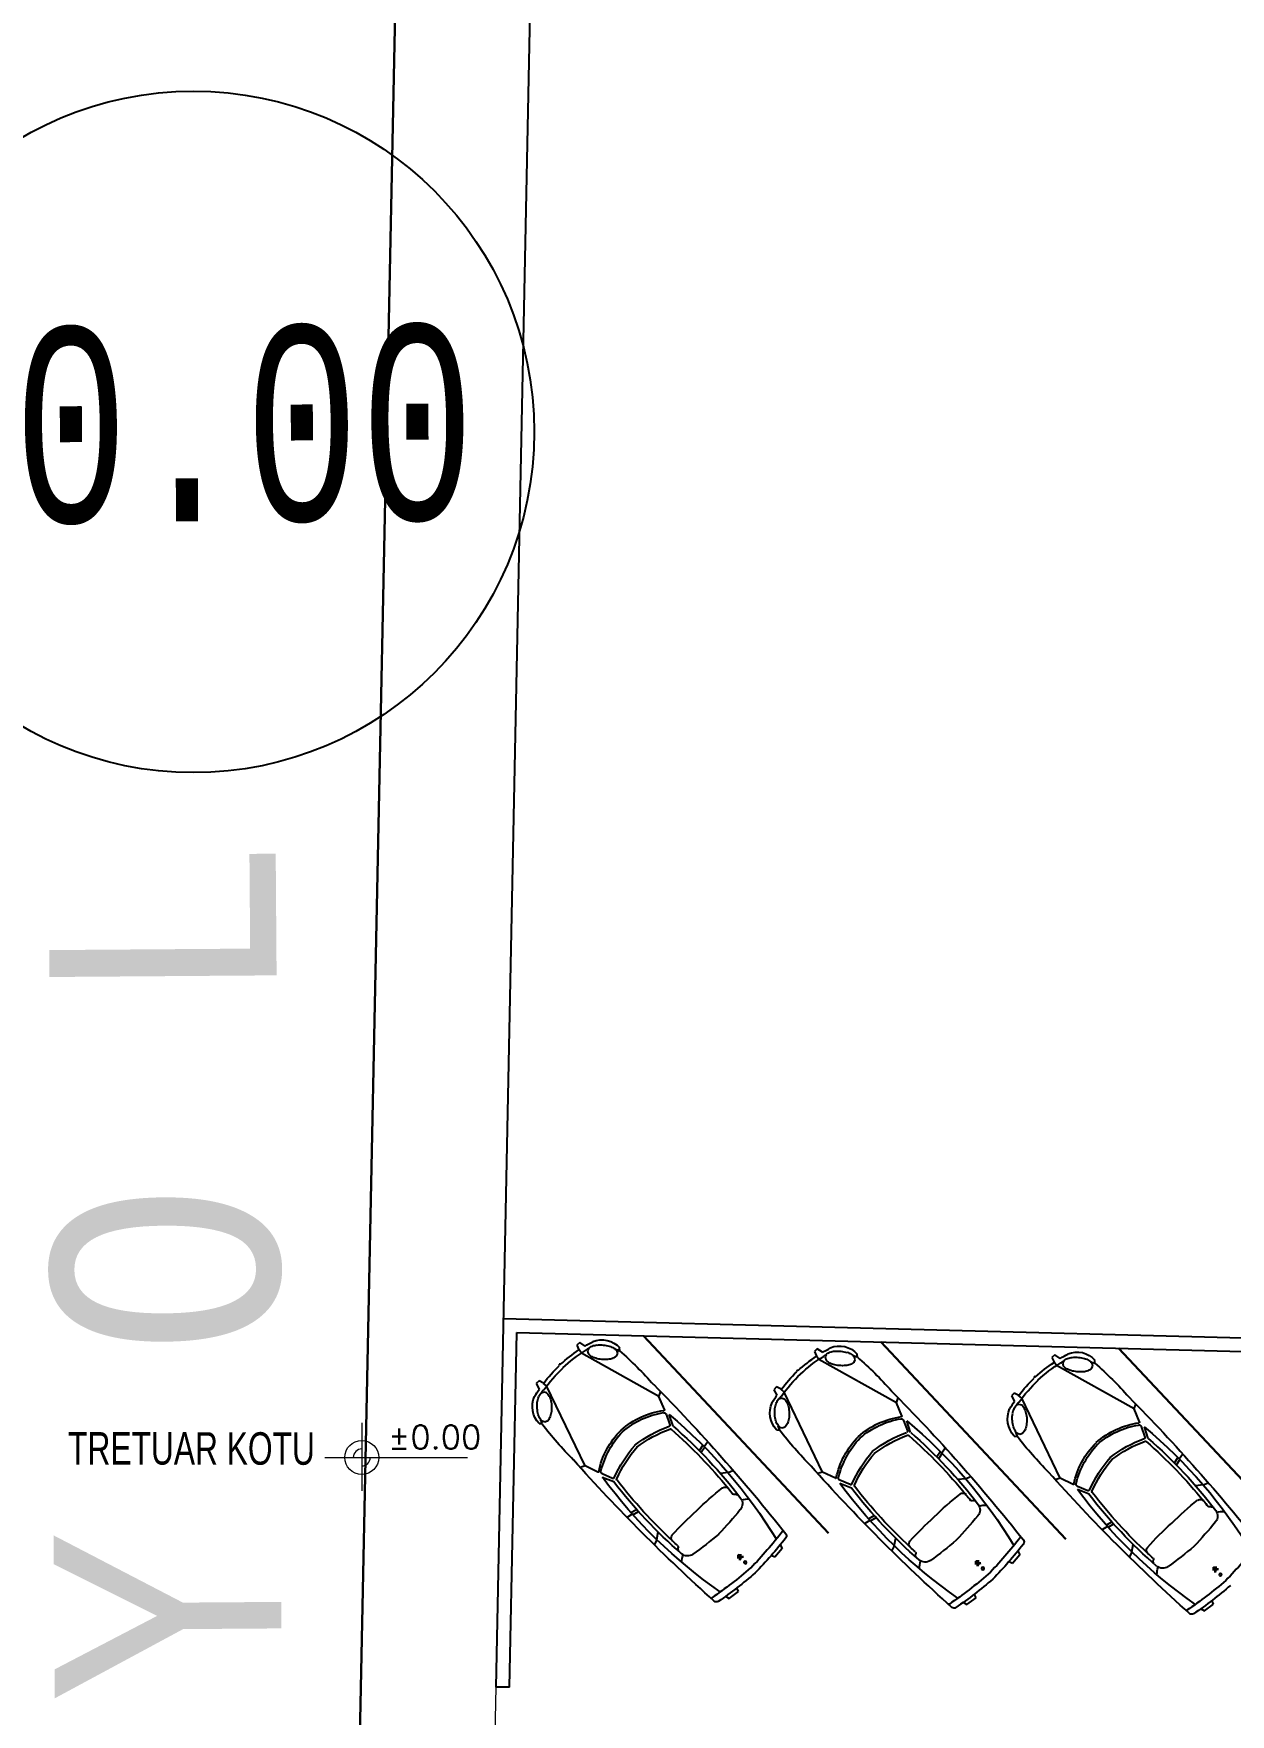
# Model space of a CAD drawing. Header units: inches. Extents: x -7543 to -822, y 102837 to 190349.
# Drawn here: x -837.4146 to -837.3261, y 102837.1681 to 102837.2924 of the extents above; entities that cross this region are included whole.
import ezdxf
from ezdxf.enums import TextEntityAlignment as Align

# ---------------------------------------------------------------- set-up
doc = ezdxf.new("R2010")
doc.units = ezdxf.units.IN
doc.header["$MEASUREMENT"] = 0
doc.layers.get('0').update_dxf_attribs({"lineweight": 25})
for name, color, linetype, lineweight in [('ARABA', 7, 'Continuous', 25), ('ARSA', 7, 'Continuous', 30), ('SIVA', 150, 'Continuous', 15), ('YAZI', 7, 'Continuous', 25)]:
    doc.layers.add(name, color=color, linetype=linetype, lineweight=lineweight)
doc.layers.add('BALKON', color=7, linetype='Continuous', lineweight=20, true_color=0xffaaa9)
doc.styles.add('ISIM', font='monos.ttf', dxfattribs={"width": 1.1, "height": 200})
doc.styles.add('İSİM', font='arial.ttf', dxfattribs={"width": 0.7, "height": 50})
doc.styles.add('ÖLÇÜ', font='simplex.shx')

msp = doc.modelspace()

# ---------------------------------------------------------------- linework, layer by layer
for p, q in [((-837.38045, 102837.17009), (-837.37703, 102837.33729)), ((-837.3799, 102837.19735), (-837.1889, 102837.19238)), ((-837.3799, 102837.19735), (-837.3799, 102837.19735)), ((-837.37945, 102837.17009), (-837.37892, 102837.19632)), ((-837.37892, 102837.19632), (-837.18793, 102837.19135)), ((-837.37945, 102837.17009), (-837.38045, 102837.17009))]:
    msp.add_line(p, q)
at = {"layer": 'ARABA'}
for p, q in [((-837.37426, 102837.19557), (-837.37448, 102837.19538)), ((-837.37448, 102837.19538), (-837.37432, 102837.19503)), ((-837.37387, 102837.19532), (-837.37426, 102837.19557)), ((-837.37361, 102837.19514), (-837.37369, 102837.19497)), ((-837.3713, 102837.19496), (-837.37131, 102837.19518)), ((-837.37578, 102837.19398), (-837.37579, 102837.19387)), ((-837.37569, 102837.19397), (-837.37578, 102837.19398)), ((-837.37414, 102837.19479), (-837.37431, 102837.19504)), ((-837.3684, 102837.19159), (-837.37414, 102837.19479)), ((-837.37369, 102837.19497), (-837.37364, 102837.19478)), ((-837.37154, 102837.19458), (-837.37145, 102837.19476)), ((-837.37145, 102837.19476), (-837.3715, 102837.19494)), ((-837.35669, 102837.19511), (-837.35691, 102837.19492)), ((-837.35691, 102837.19492), (-837.35675, 102837.19457)), ((-837.35657, 102837.19433), (-837.35674, 102837.19458)), ((-837.3563, 102837.19486), (-837.35669, 102837.19511)), ((-837.35083, 102837.19113), (-837.35657, 102837.19433)), ((-837.35604, 102837.19468), (-837.35612, 102837.19451)), ((-837.35612, 102837.19451), (-837.35607, 102837.19432)), ((-837.35397, 102837.19413), (-837.35388, 102837.1943)), ((-837.35388, 102837.1943), (-837.35393, 102837.19449)), ((-837.35373, 102837.1945), (-837.35374, 102837.19472)), ((-837.33912, 102837.19466), (-837.33934, 102837.19446)), ((-837.33934, 102837.19446), (-837.33918, 102837.19412)), ((-837.339, 102837.19388), (-837.33917, 102837.19413)), ((-837.33873, 102837.1944), (-837.33912, 102837.19466)), ((-837.33847, 102837.19423), (-837.33855, 102837.19405)), ((-837.33855, 102837.19405), (-837.3385, 102837.19387)), ((-837.33631, 102837.19384), (-837.33636, 102837.19403)), ((-837.33616, 102837.19404), (-837.33617, 102837.19426)), ((-837.37727, 102837.19275), (-837.37748, 102837.19254)), ((-837.37693, 102837.19258), (-837.37727, 102837.19275)), ((-837.35821, 102837.19352), (-837.35822, 102837.19341)), ((-837.35812, 102837.19351), (-837.35821, 102837.19352)), ((-837.34064, 102837.19306), (-837.34065, 102837.19296)), ((-837.34054, 102837.19305), (-837.34064, 102837.19306)), ((-837.33326, 102837.19067), (-837.339, 102837.19388)), ((-837.3364, 102837.19367), (-837.33631, 102837.19384)), ((-837.37748, 102837.19254), (-837.37725, 102837.19214)), ((-837.37709, 102837.19187), (-837.37691, 102837.19194)), ((-837.37671, 102837.19237), (-837.37694, 102837.19256)), ((-837.37691, 102837.19194), (-837.37673, 102837.19188)), ((-837.37387, 102837.18645), (-837.37671, 102837.19237)), ((-837.3684, 102837.19159), (-837.36827, 102837.19195)), ((-837.368, 102837.19062), (-837.3684, 102837.19159)), ((-837.3597, 102837.1923), (-837.35991, 102837.19209)), ((-837.35991, 102837.19209), (-837.35968, 102837.19169)), ((-837.35936, 102837.19212), (-837.3597, 102837.1923)), ((-837.35952, 102837.19141), (-837.35934, 102837.19149)), ((-837.35914, 102837.19192), (-837.35937, 102837.1921)), ((-837.35934, 102837.19149), (-837.35916, 102837.19142)), ((-837.3563, 102837.18599), (-837.35914, 102837.19192)), ((-837.35083, 102837.19113), (-837.3507, 102837.19149)), ((-837.34213, 102837.19184), (-837.34234, 102837.19163)), ((-837.34234, 102837.19163), (-837.34211, 102837.19123)), ((-837.34179, 102837.19166), (-837.34213, 102837.19184)), ((-837.34157, 102837.19146), (-837.3418, 102837.19165)), ((-837.33872, 102837.18554), (-837.34157, 102837.19146)), ((-837.36788, 102837.19028), (-837.3676, 102837.1895)), ((-837.36736, 102837.18939), (-837.36764, 102837.19026)), ((-837.35043, 102837.19016), (-837.35083, 102837.19113)), ((-837.34195, 102837.19096), (-837.34177, 102837.19103)), ((-837.34177, 102837.19103), (-837.34159, 102837.19097)), ((-837.33326, 102837.19067), (-837.33313, 102837.19103)), ((-837.33286, 102837.18971), (-837.33326, 102837.19067)), ((-837.37727, 102837.18958), (-837.37705, 102837.18956)), ((-837.37684, 102837.18969), (-837.37702, 102837.18976)), ((-837.37666, 102837.18977), (-837.37684, 102837.18969)), ((-837.3597, 102837.18912), (-837.35948, 102837.1891)), ((-837.35927, 102837.18924), (-837.35945, 102837.1893)), ((-837.35909, 102837.18931), (-837.35927, 102837.18924)), ((-837.35031, 102837.18982), (-837.35003, 102837.18905)), ((-837.34979, 102837.18893), (-837.35007, 102837.1898)), ((-837.33274, 102837.18936), (-837.33246, 102837.18859)), ((-837.33221, 102837.18848), (-837.3325, 102837.18935)), ((-837.36516, 102837.18799), (-837.36543, 102837.18758)), ((-837.36502, 102837.18784), (-837.36529, 102837.18744)), ((-837.36506, 102837.18789), (-837.36481, 102837.18824)), ((-837.34749, 102837.18743), (-837.34724, 102837.18778)), ((-837.34213, 102837.18866), (-837.34191, 102837.18864)), ((-837.3417, 102837.18878), (-837.34188, 102837.18884)), ((-837.34152, 102837.18885), (-837.3417, 102837.18878)), ((-837.37387, 102837.18645), (-837.37423, 102837.18635)), ((-837.37292, 102837.18599), (-837.37387, 102837.18645)), ((-837.34759, 102837.18753), (-837.34786, 102837.18713)), ((-837.34745, 102837.18739), (-837.34772, 102837.18698)), ((-837.33002, 102837.18707), (-837.33029, 102837.18667)), ((-837.32988, 102837.18693), (-837.33014, 102837.18652)), ((-837.32992, 102837.18697), (-837.32967, 102837.18732)), ((-837.37183, 102837.18552), (-837.37259, 102837.18586)), ((-837.37174, 102837.18527), (-837.37259, 102837.18561)), ((-837.36329, 102837.18597), (-837.36386, 102837.18589)), ((-837.36329, 102837.18597), (-837.36293, 102837.18612)), ((-837.3563, 102837.18599), (-837.35666, 102837.18589)), ((-837.35535, 102837.18554), (-837.3563, 102837.18599)), ((-837.35426, 102837.18507), (-837.35502, 102837.1854)), ((-837.34572, 102837.18551), (-837.34629, 102837.18544)), ((-837.34572, 102837.18551), (-837.34536, 102837.18566)), ((-837.33872, 102837.18554), (-837.33909, 102837.18543)), ((-837.33778, 102837.18508), (-837.33872, 102837.18554)), ((-837.32815, 102837.18505), (-837.32779, 102837.18521)), ((-837.3627, 102837.18435), (-837.36281, 102837.18434)), ((-837.35417, 102837.18482), (-837.35502, 102837.18516)), ((-837.33669, 102837.18461), (-837.33745, 102837.18494)), ((-837.33659, 102837.18436), (-837.33745, 102837.1847)), ((-837.32815, 102837.18505), (-837.32872, 102837.18498)), ((-837.37038, 102837.18289), (-837.37074, 102837.18266)), ((-837.37047, 102837.183), (-837.37005, 102837.18324)), ((-837.37034, 102837.18284), (-837.36991, 102837.18309)), ((-837.3529, 102837.18254), (-837.35248, 102837.18278)), ((-837.34513, 102837.18389), (-837.34523, 102837.18388)), ((-837.32756, 102837.18343), (-837.32766, 102837.18342)), ((-837.36857, 102837.18101), (-837.36846, 102837.18157)), ((-837.35281, 102837.18243), (-837.35317, 102837.1822)), ((-837.35276, 102837.18239), (-837.35234, 102837.18263)), ((-837.33524, 102837.18198), (-837.3356, 102837.18175)), ((-837.33533, 102837.18208), (-837.33491, 102837.18232)), ((-837.33519, 102837.18193), (-837.33477, 102837.18217)), ((-837.36857, 102837.18101), (-837.36874, 102837.18065)), ((-837.36699, 102837.18032), (-837.36697, 102837.18042)), ((-837.35928, 102837.18034), (-837.35983, 102837.1797)), ((-837.35944, 102837.18063), (-837.35928, 102837.18034)), ((-837.351, 102837.18055), (-837.35117, 102837.1802)), ((-837.351, 102837.18055), (-837.35089, 102837.18111)), ((-837.33343, 102837.18009), (-837.33332, 102837.18065)), ((-837.36229, 102837.17986), (-837.36254, 102837.17988)), ((-837.36254, 102837.17962), (-837.36254, 102837.17988)), ((-837.36248, 102837.17981), (-837.36254, 102837.17962)), ((-837.36248, 102837.17981), (-837.36229, 102837.17986)), ((-837.36216, 102837.17972), (-837.36241, 102837.17974)), ((-837.36241, 102837.17949), (-837.36241, 102837.17974)), ((-837.36235, 102837.17968), (-837.36241, 102837.17949)), ((-837.36235, 102837.17968), (-837.36216, 102837.17972)), ((-837.35983, 102837.1797), (-837.36011, 102837.17984)), ((-837.34942, 102837.17986), (-837.3494, 102837.17996)), ((-837.34472, 102837.1794), (-837.34497, 102837.17942)), ((-837.34497, 102837.17917), (-837.34497, 102837.17942)), ((-837.34491, 102837.17936), (-837.34497, 102837.17917)), ((-837.34491, 102837.17936), (-837.34472, 102837.1794)), ((-837.34459, 102837.17927), (-837.34484, 102837.17929)), ((-837.34484, 102837.17903), (-837.34484, 102837.17929)), ((-837.34478, 102837.17922), (-837.34484, 102837.17903)), ((-837.34478, 102837.17922), (-837.34459, 102837.17927)), ((-837.34226, 102837.17924), (-837.34254, 102837.17938)), ((-837.34171, 102837.17989), (-837.34226, 102837.17924)), ((-837.34186, 102837.18017), (-837.34171, 102837.17989)), ((-837.33343, 102837.18009), (-837.3336, 102837.17974)), ((-837.33185, 102837.1794), (-837.33183, 102837.1795)), ((-837.32715, 102837.17895), (-837.3274, 102837.17897)), ((-837.3274, 102837.17871), (-837.3274, 102837.17897)), ((-837.32734, 102837.1789), (-837.3274, 102837.17871)), ((-837.32734, 102837.1789), (-837.32715, 102837.17895)), ((-837.32702, 102837.17881), (-837.32727, 102837.17883)), ((-837.32727, 102837.17857), (-837.32727, 102837.17883)), ((-837.32721, 102837.17876), (-837.32727, 102837.17857)), ((-837.32721, 102837.17876), (-837.32702, 102837.17881)), ((-837.36348, 102837.17683), (-837.3632, 102837.17666)), ((-837.3632, 102837.17666), (-837.36253, 102837.17716)), ((-837.36253, 102837.17716), (-837.36265, 102837.17745)), ((-837.34563, 102837.1762), (-837.34495, 102837.1767)), ((-837.34495, 102837.1767), (-837.34508, 102837.17699)), ((-837.32738, 102837.17624), (-837.32751, 102837.17653)), ((-837.34591, 102837.17637), (-837.34563, 102837.1762)), ((-837.32834, 102837.17591), (-837.32806, 102837.17574)), ((-837.32806, 102837.17574), (-837.32738, 102837.17624))]:
    msp.add_line(p, q, dxfattribs=at)
at = {"layer": 'ARABA', "extrusion": (0, 0, -1)}
for centre, major_axis, start_param, end_param in [((-837.36573, 102837.18187), (-0.01111, 0.01111), 0.241218, 0.282979), ((-837.37156, 102837.19189), (0.00272, 0.00272), -1.416355, -1.351542), ((-837.37305, 102837.19456), (0.000571, 0.000571), -1.550803, -1.13954), ((-837.37283, 102837.19398), (0.00101, 0.00101), -1.13954, -0.888384), ((-837.37262, 102837.19406), (-0.00122, 0.00122), 0.380609, 1.650924), ((-837.37274, 102837.19307), (0.00165, 0.00165), -0.888384, -0.692217), ((-837.37274, 102837.19307), (-0.00165, 0.00165), 0.878579, 1.074746), ((-837.37248, 102837.19394), (-0.00101, 0.00101), 1.074746, 1.325902), ((-837.37216, 102837.19448), (0.000571, 0.000571), -0.244894, 0.166368), ((-837.34816, 102837.18141), (-0.01111, 0.01111), 0.241218, 0.282979), ((-837.35505, 102837.1936), (-0.00122, 0.00122), 0.380609, 1.650924), ((-837.36779, 102837.18526), (-0.00831, 0.00831), 0.048988, 0.196031), ((-837.36901, 102837.18698), (-0.00661, 0.00661), 0.016677, 0.244081), ((-837.37299, 102837.19525), (0.000571, 0.000571), 2.896699, 3.307961), ((-837.37267, 102837.19578), (-0.00101, 0.00101), 4.216338, 4.467495), ((-837.37241, 102837.19665), (-0.00165, 0.00165), 4.020172, 4.216338), ((-837.37241, 102837.19665), (0.00165, 0.00165), 2.253209, 2.449375), ((-837.37231, 102837.19575), (0.00101, 0.00101), 2.002052, 2.253209), ((-837.3721, 102837.19517), (-0.000571, 0.000571), 3.161586, 3.572849), ((-837.37178, 102837.19429), (0.000567, 0.000567), -0.584343, -0.193935), ((-837.38961, 102837.17393), (0.01971, 0.01971), -0.06916, 0.057777), ((-837.35022, 102837.1848), (-0.00831, 0.00831), 0.048988, 0.196031), ((-837.35144, 102837.18652), (-0.00661, 0.00661), 0.016677, 0.244081), ((-837.35399, 102837.19143), (0.00272, 0.00272), -1.416355, -1.351542), ((-837.35541, 102837.19479), (0.000571, 0.000571), 2.896699, 3.307961), ((-837.35548, 102837.1941), (0.000571, 0.000571), -1.550803, -1.13954), ((-837.3551, 102837.19532), (-0.00101, 0.00101), 4.216338, 4.467495), ((-837.35526, 102837.19352), (0.00101, 0.00101), -1.13954, -0.888384), ((-837.35484, 102837.1962), (-0.00165, 0.00165), 4.020172, 4.216338), ((-837.35517, 102837.19261), (0.00165, 0.00165), -0.888384, -0.692217), ((-837.35517, 102837.19261), (-0.00165, 0.00165), 0.878579, 1.074746), ((-837.35474, 102837.19529), (0.00101, 0.00101), 2.002052, 2.253209), ((-837.35491, 102837.19349), (-0.00101, 0.00101), 1.074746, 1.325902), ((-837.35453, 102837.19471), (-0.000571, 0.000571), 3.161586, 3.572849), ((-837.35459, 102837.19402), (0.000571, 0.000571), -0.244894, 0.166368), ((-837.35421, 102837.19383), (0.000567, 0.000567), -0.584343, -0.193935), ((-837.37203, 102837.17348), (0.01971, 0.01971), -0.06916, 0.057777), ((-837.33265, 102837.18434), (-0.00831, 0.00831), 0.048988, 0.196031), ((-837.33387, 102837.18607), (-0.00661, 0.00661), 0.016677, 0.244081), ((-837.33059, 102837.18096), (-0.01111, 0.01111), 0.241218, 0.282979), ((-837.33642, 102837.19097), (0.00272, 0.00272), -1.416355, -1.351542), ((-837.33791, 102837.19364), (0.000571, 0.000571), -1.550803, -1.13954), ((-837.33769, 102837.19306), (0.00101, 0.00101), -1.13954, -0.888384), ((-837.33748, 102837.19315), (-0.00122, 0.00122), 0.380609, 1.650924), ((-837.3376, 102837.19216), (0.00165, 0.00165), -0.888384, -0.692217), ((-837.3376, 102837.19216), (-0.00165, 0.00165), 0.878579, 1.074746), ((-837.33734, 102837.19303), (-0.00101, 0.00101), 1.074746, 1.325902), ((-837.33702, 102837.19356), (0.000571, 0.000571), -0.244894, 0.166368), ((-837.33664, 102837.19337), (0.000567, 0.000567), -0.584343, -0.193935), ((-837.35446, 102837.17302), (0.01971, 0.01971), -0.06916, 0.057777), ((-837.36758, 102837.18545), (-0.00831, 0.00831), 6.14898, 6.296023), ((-837.36755, 102837.18531), (-0.00817, 0.00817), 6.122859, 6.309771), ((-837.35001, 102837.18499), (-0.00831, 0.00831), 6.14898, 6.296023), ((-837.34998, 102837.18486), (-0.00817, 0.00817), 6.122859, 6.309771), ((-837.35484, 102837.1962), (0.00165, 0.00165), 2.253209, 2.449375), ((-837.33244, 102837.18454), (-0.00831, 0.00831), 6.14898, 6.296023), ((-837.33241, 102837.1844), (-0.00817, 0.00817), 6.122859, 6.309771), ((-837.33784, 102837.19433), (0.000571, 0.000571), 2.896699, 3.307961), ((-837.33752, 102837.19487), (-0.00101, 0.00101), 4.216338, 4.467495), ((-837.33727, 102837.19574), (-0.00165, 0.00165), 4.020172, 4.216338), ((-837.33727, 102837.19574), (0.00165, 0.00165), 2.253209, 2.449375), ((-837.33717, 102837.19483), (0.00101, 0.00101), 2.002052, 2.253209), ((-837.33696, 102837.19425), (-0.000571, 0.000571), 3.161586, 3.572849), ((-837.37588, 102837.19085), (-0.00133, 0.00133), 4.757374, 5.906231), ((-837.36758, 102837.18545), (0.00831, 0.00831), 4.476853, 4.532492), ((-837.37597, 102837.19102), (-0.00101, 0.00101), 5.662598, 5.913755), ((-837.37654, 102837.19128), (-0.000571, 0.000571), 5.913755, 6.325017), ((-837.37397, 102837.18962), (-0.00272, 0.00272), 6.125756, 6.190569), ((-837.37724, 102837.19125), (-0.000571, 0.000571), 1.466253, 1.877516), ((-837.37779, 102837.19097), (-0.00101, 0.00101), 1.877516, 2.128672), ((-837.46456, 102837.09778), (-0.09523, 0.09523), 1.576461, 1.685983), ((-837.35001, 102837.18499), (0.00831, 0.00831), 4.476853, 4.532492), ((-837.35897, 102837.19082), (-0.000571, 0.000571), 5.913755, 6.325017), ((-837.3564, 102837.18916), (-0.00272, 0.00272), 6.125756, 6.190569), ((-837.35967, 102837.1908), (-0.000571, 0.000571), 1.466253, 1.877516), ((-837.44699, 102837.09733), (-0.09523, 0.09523), 1.576461, 1.685983), ((-837.42942, 102837.09687), (-0.09523, 0.09523), 1.576461, 1.685983), ((-837.37508, 102837.19088), (-0.00165, 0.00165), 5.466431, 5.662598), ((-837.37508, 102837.19088), (-0.00165, 0.00165), 5.270265, 5.466431), ((-837.37596, 102837.19067), (0.00101, 0.00101), 3.448312, 3.699468), ((-837.37778, 102837.19061), (-0.00101, 0.00101), 2.521005, 2.772162), ((-837.37867, 102837.19076), (0.00165, 0.00165), 0.557876, 0.754042), ((-837.37867, 102837.19076), (-0.00165, 0.00165), 2.324839, 2.521005), ((-837.36722, 102837.18462), (0.00424, 0.00424), -1.512152, -0.922883), ((-837.3671, 102837.18438), (-0.00431, 0.00431), 0.071166, 0.625307), ((-837.36806, 102837.19021), (0.000133, 0.000133), -0.866874, 0.428305), ((-837.36804, 102837.1906), (0.0000318, 0.0000318), 0.396819, 2.21871), ((-837.39143, 102837.16181), (-0.02622, 0.02622), 1.481708, 1.81125), ((-837.35831, 102837.19039), (-0.00133, 0.00133), 4.757374, 5.906231), ((-837.35751, 102837.19042), (-0.00165, 0.00165), 5.466431, 5.662598), ((-837.35751, 102837.19042), (-0.00165, 0.00165), 5.270265, 5.466431), ((-837.3584, 102837.19057), (-0.00101, 0.00101), 5.662598, 5.913755), ((-837.36022, 102837.19051), (-0.00101, 0.00101), 1.877516, 2.128672), ((-837.3611, 102837.19031), (0.00165, 0.00165), 0.557876, 0.754042), ((-837.3611, 102837.19031), (-0.00165, 0.00165), 2.324839, 2.521005), ((-837.35047, 102837.19015), (0.0000318, 0.0000318), 0.396819, 2.21871), ((-837.34074, 102837.18993), (-0.00133, 0.00133), 4.757374, 5.906231), ((-837.33244, 102837.18454), (0.00831, 0.00831), 4.476853, 4.532492), ((-837.33994, 102837.18996), (-0.00165, 0.00165), 5.466431, 5.662598), ((-837.34083, 102837.19011), (-0.00101, 0.00101), 5.662598, 5.913755), ((-837.3414, 102837.19036), (-0.000571, 0.000571), 5.913755, 6.325017), ((-837.33883, 102837.18871), (-0.00272, 0.00272), 6.125756, 6.190569), ((-837.34209, 102837.19034), (-0.000571, 0.000571), 1.466253, 1.877516), ((-837.34265, 102837.19005), (-0.00101, 0.00101), 1.877516, 2.128672), ((-837.34353, 102837.18985), (0.00165, 0.00165), 0.557876, 0.754042), ((-837.37651, 102837.19038), (0.000571, 0.000571), 3.03705, 3.448312), ((-837.37635, 102837.18999), (0.000567, 0.000567), 3.397353, 3.787761), ((-837.35493, 102837.20652), (0.01971, 0.01971), 3.145641, 3.272578), ((-837.37721, 102837.19036), (0.000571, 0.000571), 1.201366, 1.612628), ((-837.36698, 102837.18484), (0.00424, 0.00424), 4.1263, 4.71557), ((-837.36626, 102837.18445), (-0.00469, 0.00469), 5.742562, 6.250987), ((-837.36438, 102837.18045), (0.00673, 0.00673), -1.440238, -1.1367), ((-837.36438, 102837.18045), (-0.00658, 0.00658), 0.130559, 0.433157), ((-837.36768, 102837.18947), (-0.0000636, 0.0000636), 2.000854, 3.575689), ((-837.36756, 102837.1891), (-0.0000636, 0.0000636), 0.433157, 1.50405), ((-837.39143, 102837.16181), (0.0257, 0.0257), -0.066746, 0.101222), ((-837.39143, 102837.16181), (-0.02589, 0.02589), 1.502983, 1.702692), ((-837.35839, 102837.19021), (0.00101, 0.00101), 3.448312, 3.699468), ((-837.35894, 102837.18993), (0.000571, 0.000571), 3.03705, 3.448312), ((-837.35878, 102837.18953), (0.000567, 0.000567), 3.397353, 3.787761), ((-837.33736, 102837.20607), (0.01971, 0.01971), 3.145641, 3.272578), ((-837.35964, 102837.18991), (0.000571, 0.000571), 1.201366, 1.612628), ((-837.36021, 102837.19016), (-0.00101, 0.00101), 2.521005, 2.772162), ((-837.34965, 102837.18416), (0.00424, 0.00424), -1.512152, -0.922883), ((-837.34953, 102837.18392), (-0.00431, 0.00431), 0.071166, 0.625307), ((-837.34681, 102837.17999), (0.00673, 0.00673), -1.440238, -1.1367), ((-837.35049, 102837.18975), (0.000133, 0.000133), -0.866874, 0.428305), ((-837.35011, 102837.18902), (-0.0000636, 0.0000636), 2.000854, 3.575689), ((-837.37386, 102837.16135), (-0.02622, 0.02622), 1.481708, 1.81125), ((-837.37386, 102837.16135), (-0.02589, 0.02589), 1.502983, 1.702692), ((-837.33994, 102837.18996), (-0.00165, 0.00165), 5.270265, 5.466431), ((-837.34082, 102837.18976), (0.00101, 0.00101), 3.448312, 3.699468), ((-837.34137, 102837.18947), (0.000571, 0.000571), 3.03705, 3.448312), ((-837.34121, 102837.18908), (0.000567, 0.000567), 3.397353, 3.787761), ((-837.34207, 102837.18945), (0.000571, 0.000571), 1.201366, 1.612628), ((-837.34263, 102837.1897), (-0.00101, 0.00101), 2.521005, 2.772162), ((-837.34353, 102837.18985), (-0.00165, 0.00165), 2.324839, 2.521005), ((-837.33208, 102837.1837), (0.00424, 0.00424), -1.512152, -0.922883), ((-837.33196, 102837.18346), (-0.00431, 0.00431), 0.071166, 0.625307), ((-837.33292, 102837.1893), (0.000133, 0.000133), -0.866874, 0.428305), ((-837.3329, 102837.18969), (0.0000318, 0.0000318), 0.396819, 2.21871), ((-837.35629, 102837.1609), (-0.02622, 0.02622), 1.481708, 1.81125), ((-837.36245, 102837.1814), (0.00718, 0.00718), 4.349749, 4.634024), ((-837.363, 102837.18175), (-0.00658, 0.00658), 5.911853, 6.214452), ((-837.34941, 102837.18438), (0.00424, 0.00424), 4.1263, 4.71557), ((-837.34869, 102837.18399), (-0.00469, 0.00469), 5.742562, 6.250987), ((-837.34681, 102837.17999), (-0.00658, 0.00658), 0.130559, 0.433157), ((-837.34999, 102837.18864), (-0.0000636, 0.0000636), 0.433157, 1.50405), ((-837.37386, 102837.16135), (0.0257, 0.0257), -0.066746, 0.101222), ((-837.31979, 102837.20561), (0.01971, 0.01971), 3.145641, 3.272578), ((-837.33184, 102837.18392), (0.00424, 0.00424), 4.1263, 4.71557), ((-837.33112, 102837.18353), (-0.00469, 0.00469), 5.742562, 6.250987), ((-837.32924, 102837.17954), (0.00673, 0.00673), -1.440238, -1.1367), ((-837.32924, 102837.17954), (-0.00658, 0.00658), 0.130559, 0.433157), ((-837.33254, 102837.18856), (-0.0000636, 0.0000636), 2.000854, 3.575689), ((-837.33242, 102837.18819), (-0.0000636, 0.0000636), 0.433157, 1.50405), ((-837.35629, 102837.1609), (0.0257, 0.0257), -0.066746, 0.101222), ((-837.35629, 102837.1609), (-0.02589, 0.02589), 1.502983, 1.702692), ((-837.2743, 102837.27663), (0.09523, 0.09523), 3.088231, 3.197753), ((-837.25673, 102837.27617), (0.09523, 0.09523), 3.088231, 3.197753), ((-837.34488, 102837.18094), (0.00718, 0.00718), 4.349749, 4.634024), ((-837.34543, 102837.18129), (-0.00658, 0.00658), 5.911853, 6.214452), ((-837.32731, 102837.18049), (0.00718, 0.00718), 4.349749, 4.634024), ((-837.32786, 102837.18083), (-0.00658, 0.00658), 5.911853, 6.214452), ((-837.3729, 102837.18604), (-0.0000318, 0.0000318), 2.555504, 4.377395), ((-837.37251, 102837.18603), (-0.000133, 0.000133), 4.345909, 5.641088), ((-837.34272, 102837.2076), (-0.02622, 0.02622), 4.533761, 4.863303), ((-837.3718, 102837.18561), (-0.0000636, 0.0000636), 2.769321, 4.344157), ((-837.34272, 102837.2076), (-0.02589, 0.02589), 4.642318, 4.842028), ((-837.37144, 102837.18546), (0.0000636, 0.0000636), 3.270164, 4.341057), ((-837.34272, 102837.2076), (0.0257, 0.0257), 3.102196, 3.270164), ((-837.35533, 102837.18558), (-0.0000318, 0.0000318), 2.555504, 4.377395), ((-837.35494, 102837.18557), (-0.000133, 0.000133), 4.345909, 5.641088), ((-837.23916, 102837.27572), (0.09523, 0.09523), 3.088231, 3.197753), ((-837.34946, 102837.16684), (-0.01623, 0.01623), 0.004828, 0.115914), ((-837.3635, 102837.18458), (-0.000223, 0.000223), 0.115914, 1.672018), ((-837.39143, 102837.16181), (0.0257, 0.0257), 0.101222, 0.115851), ((-837.36284, 102837.18445), (0.0000817, 0.0000817), 2.044572, 3.198423), ((-837.36266, 102837.18419), (0.000112, 0.000112), -1.031561, 0.140057), ((-837.3629, 102837.18366), (-0.000477, 0.000477), 1.702692, 3.044138), ((-837.36186, 102837.18251), (0.00106, 0.00106), -1.075103, -0.691832), ((-837.32515, 102837.20714), (-0.02622, 0.02622), 4.533761, 4.863303), ((-837.35423, 102837.18515), (-0.0000636, 0.0000636), 2.769321, 4.344157), ((-837.32515, 102837.20714), (-0.02589, 0.02589), 4.642318, 4.842028), ((-837.35386, 102837.185), (0.0000636, 0.0000636), 3.270164, 4.341057), ((-837.32515, 102837.20714), (0.0257, 0.0257), 3.102196, 3.270164), ((-837.33189, 102837.16638), (-0.01623, 0.01623), 0.004828, 0.115914), ((-837.34593, 102837.18413), (-0.000223, 0.000223), 0.115914, 1.672018), ((-837.37386, 102837.16135), (0.0257, 0.0257), 0.101222, 0.115851), ((-837.33776, 102837.18512), (-0.0000318, 0.0000318), 2.555504, 4.377395), ((-837.33737, 102837.18511), (-0.000133, 0.000133), 4.345909, 5.641088), ((-837.30758, 102837.20668), (-0.02622, 0.02622), 4.533761, 4.863303), ((-837.33666, 102837.18469), (-0.0000636, 0.0000636), 2.769321, 4.344157), ((-837.30758, 102837.20668), (-0.02589, 0.02589), 4.642318, 4.842028), ((-837.33629, 102837.18454), (0.0000636, 0.0000636), 3.270164, 4.341057), ((-837.30758, 102837.20668), (0.0257, 0.0257), 3.102196, 3.270164), ((-837.32836, 102837.18367), (-0.000223, 0.000223), 0.115914, 1.672018), ((-837.35033, 102837.16602), (0.01623, 0.01623), 4.6583, 4.769386), ((-837.38796, 102837.20425), (0.02341, 0.02341), 1.473342, 1.546515), ((-837.37039, 102837.20379), (0.02341, 0.02341), 1.473342, 1.546515), ((-837.34527, 102837.18399), (0.0000817, 0.0000817), 2.044572, 3.198423), ((-837.34509, 102837.18374), (0.000112, 0.000112), -1.031561, 0.140057), ((-837.34533, 102837.1832), (-0.000477, 0.000477), 1.702692, 3.044138), ((-837.34429, 102837.18205), (0.00106, 0.00106), -1.075103, -0.691832), ((-837.31432, 102837.16592), (-0.01623, 0.01623), 0.004828, 0.115914), ((-837.35629, 102837.1609), (0.0257, 0.0257), 0.101222, 0.115851), ((-837.3277, 102837.18353), (0.0000817, 0.0000817), 2.044572, 3.198423), ((-837.32752, 102837.18328), (0.000112, 0.000112), -1.031561, 0.140057), ((-837.32776, 102837.18274), (-0.000477, 0.000477), 1.702692, 3.044138), ((-837.32672, 102837.18159), (0.00106, 0.00106), -1.075103, -0.691832), ((-837.38516, 102837.20184), (-0.02324, 0.02324), 3.018268, 3.128529), ((-837.35927, 102837.18166), (-0.0000318, 0.0000318), 1.683504, 3.018268), ((-837.33276, 102837.16556), (0.01623, 0.01623), 4.6583, 4.769386), ((-837.31519, 102837.1651), (0.01623, 0.01623), 4.6583, 4.769386), ((-837.35281, 102837.20334), (0.02341, 0.02341), 1.473342, 1.546515), ((-837.36718, 102837.18113), (0.000223, 0.000223), 3.102196, 4.6583), ((-837.34272, 102837.2076), (-0.0257, 0.0257), 4.658363, 4.672993), ((-837.36684, 102837.18027), (-0.000112, 0.000112), 4.634157, 5.805776), ((-837.36708, 102837.18046), (0.0000817, 0.0000817), 0.004995, 1.158846), ((-837.38529, 102837.20675), (0.02341, 0.02341), 1.656903, 1.730076), ((-837.38487, 102837.20147), (0.02326, 0.02326), 1.451797, 1.556521), ((-837.35921, 102837.18128), (-0.000175, 0.000175), 1.685983, 3.022594), ((-837.34961, 102837.18067), (0.000223, 0.000223), 3.102196, 4.6583), ((-837.32515, 102837.20714), (-0.0257, 0.0257), 4.658363, 4.672993), ((-837.36772, 102837.20629), (0.02341, 0.02341), 1.656903, 1.730076), ((-837.36759, 102837.20138), (-0.02324, 0.02324), 3.018268, 3.128529), ((-837.3673, 102837.20101), (0.02326, 0.02326), 1.451797, 1.556521), ((-837.3417, 102837.1812), (-0.0000318, 0.0000318), 1.683504, 3.018268), ((-837.34164, 102837.18083), (-0.000175, 0.000175), 1.685983, 3.022594), ((-837.33204, 102837.18022), (0.000223, 0.000223), 3.102196, 4.6583), ((-837.35015, 102837.20584), (0.02341, 0.02341), 1.656903, 1.730076), ((-837.35002, 102837.20092), (-0.02324, 0.02324), 3.018268, 3.128529), ((-837.36629, 102837.18047), (0.000477, 0.000477), 1.730076, 3.071522), ((-837.36521, 102837.17936), (0.00106, 0.00106), 3.89525, 4.278521), ((-837.36202, 102837.17932), (-0.0000673, 0.0000673), 4.751828264161794, 11.03501357134138), ((-837.34927, 102837.17981), (-0.000112, 0.000112), 4.634157, 5.805776), ((-837.34951, 102837.18), (0.0000817, 0.0000817), 0.004995, 1.158846), ((-837.34872, 102837.18001), (0.000477, 0.000477), 1.730076, 3.071522), ((-837.34764, 102837.17891), (0.00106, 0.00106), 3.89525, 4.278521), ((-837.34445, 102837.17887), (-0.0000673, 0.0000673), 4.751828264161794, 11.03501357134138), ((-837.30758, 102837.20668), (-0.0257, 0.0257), 4.658363, 4.672993), ((-837.3317, 102837.17935), (-0.000112, 0.000112), 4.634157, 5.805776), ((-837.33194, 102837.17955), (0.0000817, 0.0000817), 0.004995, 1.158846), ((-837.33115, 102837.17956), (0.000477, 0.000477), 1.730076, 3.071522), ((-837.33007, 102837.17845), (0.00106, 0.00106), 3.89525, 4.278521), ((-837.38306, 102837.20382), (0.02324, 0.02324), 1.645685, 1.755946), ((-837.38271, 102837.2035), (-0.02326, 0.02326), 3.217694, 3.322417), ((-837.36549, 102837.20336), (0.02324, 0.02324), 1.645685, 1.755946), ((-837.36514, 102837.20304), (-0.02326, 0.02326), 3.217694, 3.322417), ((-837.34792, 102837.2029), (0.02324, 0.02324), 1.645685, 1.755946), ((-837.32688, 102837.17841), (-0.0000673, 0.0000673), 4.751828264161794, 11.03501357134138), ((-837.36452, 102837.17673), (-0.0000318, 0.0000318), 3.326742, 4.661506), ((-837.34756, 102837.20258), (-0.02326, 0.02326), 3.217694, 3.322417), ((-837.36415, 102837.17664), (0.000175, 0.000175), 1.751621, 3.088231), ((-837.34695, 102837.17627), (-0.0000318, 0.0000318), 3.326742, 4.661506), ((-837.34658, 102837.17618), (0.000175, 0.000175), 1.751621, 3.088231), ((-837.32938, 102837.17582), (-0.0000318, 0.0000318), 3.326742, 4.661506), ((-837.32901, 102837.17573), (0.000175, 0.000175), 1.751621, 3.088231)]:
    msp.add_ellipse(centre, major_axis=major_axis, ratio=1, start_param=start_param, end_param=end_param, dxfattribs=at)
at = {"layer": 'ARSA', "color": 40}
for p, q in [((-837.39344, 102837.02429), (-837.38703, 102837.3375)), ((-837.36955, 102837.19608), (-837.35587, 102837.18149)), ((-837.35198, 102837.19562), (-837.3383, 102837.18104)), ((-837.33441, 102837.19516), (-837.32073, 102837.18058))]:
    msp.add_line(p, q, dxfattribs=at)
at = {"layer": 'BALKON'}
for p, q in [((-837.39038, 102837.18963), (-837.39038, 102837.18462)), ((-837.3931, 102837.18708), (-837.38256, 102837.18708))]:
    msp.add_line(p, q, dxfattribs=at)
msp.add_circle((-837.39038, 102837.18708), 0.00126, dxfattribs=at)
for start, end in [(90, 180), (270, 0)]:
    msp.add_arc((-837.39038, 102837.18708), 0.00063, start, end, dxfattribs=at)
at = {"layer": 'SIVA'}
msp.add_line((-837.38097, 102837.14509), (-837.38045, 102837.17009), dxfattribs=at)
at = {"layer": 'YAZI'}
msp.add_circle((-837.40283, 102837.26292), 0.0252, dxfattribs=at)

# ---------------------------------------------------------------- texts
at = {"layer": 'BALKON', "style": 'ÖLÇÜ'}
msp.add_attdef('%%P0.00', text='%%p0.00', height=0.00175, dxfattribs=at).set_placement((-837.38499, 102837.18771), align=Align.CENTER)
at = {"layer": 'YAZI'}
for s, height, rotation, style, width, p in [('10.00 ', 0.0144, 0.4251, 'ISIM', 0.7, (-837.42464, 102837.25614)), ('Y O L ', 0.0168, 90.4251, 'ISIM', 0.9, (-837.39628, 102837.16902)), ('TRETUAR KOTU', 0.0024, 359.9399, 'İSİM', 0.7, (-837.4121, 102837.18656))]:
    msp.add_text(s, height=height, rotation=rotation, dxfattribs=dict(at, style=style, width=width)).set_placement(p)

doc.saveas('drawing.dxf')
